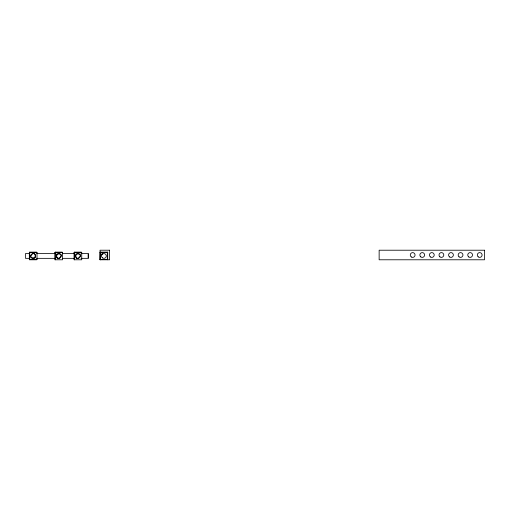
<?xml version="1.0" encoding="UTF-8"?>
<svg xmlns="http://www.w3.org/2000/svg" width="510" height="510" viewBox="0 0 510 510"><rect width="100%" height="100%" fill="white"/><g stroke="black" fill="none" stroke-linecap="round" stroke-linejoin="round"><path stroke-width="0.76" d="M101.739 254.873L102.784 253.827M34.871 257.652C37.268 246.987 24.206 260.043 34.871 257.652L35.12 257.894M57.044 254.267C54.646 264.932 67.709 251.87 57.044 254.267L56.795 254.018M76.194 254.267C73.803 264.932 86.866 251.87 76.194 254.267L75.952 254.018M29.35 252.507L29.733 252.125L36.631 252.125L37.013 252.507L37.013 259.405L36.631 259.788L29.733 259.788L29.35 259.405L29.35 252.507L37.013 252.507M29.542 259.596L37.013 259.405M54.901 252.507L55.284 252.125L62.182 252.125L62.564 252.507L62.564 259.788L54.901 259.788L54.901 252.507L62.564 252.507M74.058 252.507L74.441 252.125L81.339 252.125L81.721 252.507L81.721 259.788L74.058 259.788L74.058 252.507L81.721 252.507M100.234 259.596L100.425 252.125L100.043 252.507L107.706 252.507L107.323 252.125L107.323 259.405L107.706 259.788L107.744 252.125L100.081 252.125L100.081 259.788M29.465 253.566L25.5 253.566L25.5 258.347L29.465 258.347M36.605 253.566L55.641 253.566M62.781 253.566L73.88 253.566M81.02 253.566L88.16 253.566L88.16 258.347L81.02 258.347M32.64 258.347L34.227 258.347M36.605 258.347L55.641 258.347M58.019 258.347L59.606 258.347M62.781 258.347L73.88 258.347M77.055 258.347L78.642 258.347M107.706 259.405L100.043 259.405L100.425 259.788M101.739 253.827L102.178 254.267M88.351 253.757L88.351 258.156M74.441 252.125L74.441 259.788M55.284 252.125L55.284 259.788M29.733 252.125L29.733 259.788M102.057 254.77A2.199 2.199 0 0 1 102.803 254.056M109.618 250.212L100.043 250.212L100.043 259.788L109.618 259.788L109.618 250.212M484.5 250.212L379.14 250.212L379.14 259.788L484.5 259.788L484.5 250.212M411.302 256.97A2.397 2.397 0 0 0 415.051 255.191A2.397 2.397 0 0 0 411.64 252.839A2.397 2.397 0 0 0 411.302 256.97M420.737 256.861A2.397 2.397 0 0 0 424.607 255.37A2.397 2.397 0 0 0 421.381 252.769A2.397 2.397 0 0 0 420.737 256.861M430.459 256.97A2.397 2.397 0 0 0 434.208 255.191A2.397 2.397 0 0 0 430.797 252.839A2.397 2.397 0 0 0 430.459 256.97M478.208 256.861A2.397 2.397 0 0 0 482.077 255.37A2.397 2.397 0 0 0 478.852 252.769A2.397 2.397 0 0 0 478.208 256.861M459.051 256.861A2.397 2.397 0 0 0 462.921 255.37A2.397 2.397 0 0 0 459.695 252.769A2.397 2.397 0 0 0 459.051 256.861M468.773 256.97A2.397 2.397 0 0 0 472.521 255.191A2.397 2.397 0 0 0 469.104 252.839A2.397 2.397 0 0 0 468.773 256.97M449.616 256.97A2.397 2.397 0 0 0 453.364 255.191A2.397 2.397 0 0 0 449.947 252.839A2.397 2.397 0 0 0 449.616 256.97M439.894 256.861A2.397 2.397 0 0 0 443.764 255.37A2.397 2.397 0 0 0 440.538 252.769A2.397 2.397 0 0 0 439.894 256.861M31.671 257.818A2.397 2.397 0 0 0 35.547 256.332A2.397 2.397 0 0 0 32.321 253.725A2.397 2.397 0 0 0 31.671 257.818M57.534 258.034A2.397 2.397 0 0 0 61.13 255.956A2.397 2.397 0 0 0 57.534 253.884A2.397 2.397 0 0 0 57.534 258.034M76.691 258.034A2.397 2.397 0 0 0 80.287 255.956A2.397 2.397 0 0 0 76.691 253.884A2.397 2.397 0 0 0 76.691 258.034M102.523 257.907A2.397 2.397 0 0 0 106.297 256.192A2.397 2.397 0 0 0 102.924 253.776A2.397 2.397 0 0 0 102.523 257.907"/></g></svg>
